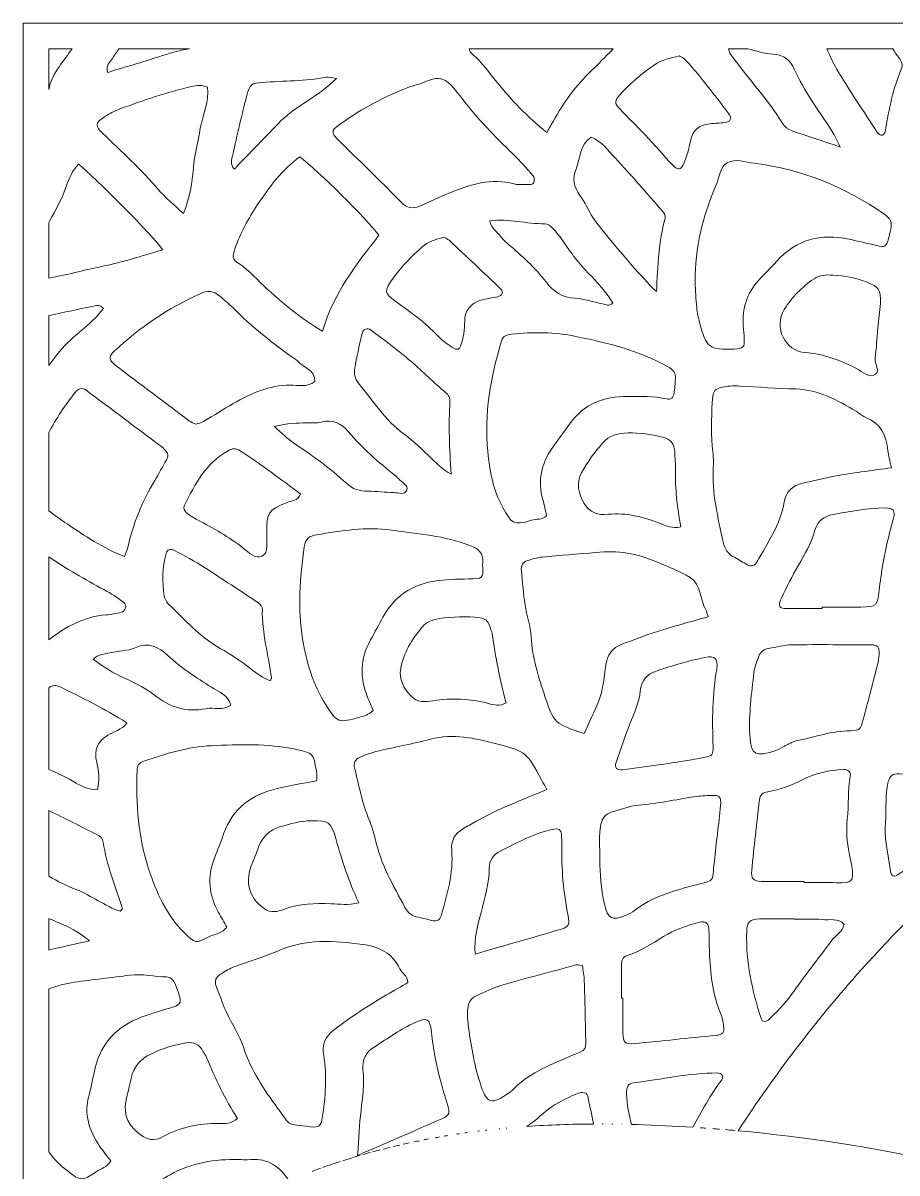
# Model space of a CAD drawing. Extents: x 140 to 2861, y -2860 to -140.
# Drawn here: x 140 to 769, y -967 to -140 of the extents above; entities that cross this region are included whole.
import ezdxf

# ---------------------------------------------------------------- set-up
doc = ezdxf.new("R2010")
doc.units = 0
doc.header["$MEASUREMENT"] = 0
doc.layers.add('Layer 1', color=7, linetype='Continuous')

# ---------------------------------------------------------------- blocks, each defined once
blk = doc.blocks.new('block 2')
at = {"layer": 'Layer 1', "lineweight": 0}
blk.add_lwpolyline([(819.08, -139.6), (753.79, -139.6), (711.33, -139.6), (556.52, -139.6), (470.03, -139.6), (409.16, -139.6), (317.55, -139.6), (287.34, -139.6), (221.95, -139.6), (188.88, -139.6), (140.32, -139.6), (140.32, -210.38), (140.32, -241.33), (140.32, -260.68), (140.32, -355.4), (140.32, -411.14), (140.32, -510.55), (140.32, -598.06), (140.32, -641.74), (140.32, -669.27), (140.32, -698.37), (140.32, -740.5), (140.32, -773.56), (140.32, -804.22), (140.32, -841.91), (140.32, -920.57), (140.32, -1001.24)], dxfattribs=at)
for points, knots in [([(158.82, -158.1), (158.82, -158.1), (175.63, -158.1), (175.63, -158.1), (172.58, -162.33), (169.53, -166.57), (166.48, -170.81), (162.78, -175.96), (159.87, -181.29), (158.82, -187.54), (158.82, -187.54), (158.82, -158.1), (158.82, -158.1)], [0, 0, 0, 0, 1, 1, 1, 2, 2, 2, 3, 3, 3, 4, 4, 4, 4]), ([(204.57, -165.15), (206.12, -162.79), (207.68, -160.44), (209.24, -158.1), (209.24, -158.1), (259.94, -158.1), (259.94, -158.1), (245, -160.73), (230.83, -166.72), (216.18, -170.61), (211.28, -171.92), (206.47, -173.58), (201.02, -175.26), (199.68, -170.35), (202.9, -167.7), (204.57, -165.15)], [0, 0, 0, 0, 1, 1, 1, 2, 2, 2, 3, 3, 3, 4, 4, 4, 5, 5, 5, 5]), ([(564.73, -158.1), (564.44, -158.49), (564.1, -158.88), (563.69, -159.28), (558.88, -163.96), (554.34, -168.92), (549.43, -173.49), (537.95, -184.17), (529.1, -196.79), (521.49, -210.37), (520.24, -212.61), (518.94, -214.83), (516.97, -218.27), (502.58, -207.14), (491.67, -194.8), (481.05, -182.18), (475.4, -175.48), (470.67, -167.99), (463.79, -162.36), (462.18, -161.04), (461.35, -159.63), (461.11, -158.1), (461.11, -158.1), (564.73, -158.1), (564.73, -158.1)], [0, 0, 0, 0, 1, 1, 1, 2, 2, 2, 3, 3, 3, 4, 4, 4, 5, 5, 5, 6, 6, 6, 7, 7, 7, 8, 8, 8, 8]), ([(569.77, -190.92), (577.09, -182.83), (585.37, -175.89), (594.34, -169.67), (599.63, -166.01), (605.66, -164.9), (612.05, -163.21), (613.08, -163.79), (614.61, -164.27), (615.59, -165.29), (618.82, -168.63), (622.03, -172.02), (624.93, -175.65), (632.67, -185.31), (640.33, -195.05), (647.86, -204.87), (650.31, -208.06), (648.98, -210.77), (644.9, -211.25), (641.31, -211.67), (637.67, -211.65), (634.08, -212.05), (626.55, -212.87), (621.64, -216.88), (620.24, -224.45), (619.2, -230.07), (617.77, -235.51), (615.35, -240.71), (613.16, -245.41), (611.35, -245.92), (607.49, -241.86), (600.76, -234.78), (594.46, -227.28), (587.77, -220.15), (581.77, -213.77), (575.38, -207.76), (569.36, -201.38), (565.41, -197.2), (565.61, -195.52), (569.77, -190.92)], [0, 0, 0, 0, 1, 1, 1, 2, 2, 2, 3, 3, 3, 4, 4, 4, 5, 5, 5, 6, 6, 6, 7, 7, 7, 8, 8, 8, 9, 9, 9, 10, 10, 10, 11, 11, 11, 12, 12, 12, 13, 13, 13, 13]), ([(661.39, -158.1), (667.4, -159.49), (673.33, -161.78), (679.37, -162), (687.42, -162.31), (692.06, -166.57), (694.9, -172.83), (702, -188.48), (712.06, -202.23), (721.48, -216.42), (723.46, -219.38), (724.83, -222.74), (727.97, -228.79), (713.9, -224.09), (703.18, -220.67), (692.6, -216.85), (690.34, -216.04), (687.98, -214.17), (686.71, -212.14), (675.42, -194.14), (660.93, -178.58), (648.63, -161.37), (648, -160.48), (647.82, -159.27), (647.57, -158.1), (647.57, -158.1), (661.39, -158.1), (661.39, -158.1)], [0, 0, 0, 0, 1, 1, 1, 2, 2, 2, 3, 3, 3, 4, 4, 4, 5, 5, 5, 6, 6, 6, 7, 7, 7, 8, 8, 8, 9, 9, 9, 9]), ([(765.69, -158.1), (767.05, -160.27), (768.43, -162.43), (769.99, -164.45), (772.05, -167.09), (773.22, -169.42), (771.77, -172.87), (765.88, -186.82), (762.96, -201.58), (760.39, -216.43), (760.14, -217.88), (760.09, -219.69), (758.2, -220.19), (756.48, -220.66), (755.4, -219.58), (754.56, -218.28), (744.73, -203.05), (734.39, -188.12), (725.27, -172.47), (722.6, -167.89), (720.39, -163.03), (718.32, -158.1), (718.32, -158.1), (765.69, -158.1), (765.69, -158.1)], [0, 0, 0, 0, 1, 1, 1, 2, 2, 2, 3, 3, 3, 4, 4, 4, 5, 5, 5, 6, 6, 6, 7, 7, 7, 8, 8, 8, 8]), ([(291.1, -234.62), (294.29, -219.98), (297.7, -205.38), (301.41, -190.86), (303.21, -183.83), (304.99, -182.89), (312.32, -182.33), (327.76, -181.15), (343.32, -181.48), (358.62, -178.56), (360.02, -178.29), (361.59, -178.93), (365.63, -179.51), (352.47, -192.76), (337.03, -198.75), (325.8, -210.06), (314.6, -221.35), (303.66, -232.9), (292.33, -244.61), (289.01, -241.5), (290.42, -237.73), (291.1, -234.62)], [0, 0, 0, 0, 1, 1, 1, 2, 2, 2, 3, 3, 3, 4, 4, 4, 5, 5, 5, 6, 6, 6, 7, 7, 7, 7]), ([(416.48, -186.26), (421.3, -184.43), (426.42, -183.31), (431.12, -181.22), (438.98, -177.73), (444.96, -179.83), (449.96, -186.32), (452.17, -189.18), (454.54, -191.92), (456.73, -194.79), (467.4, -208.81), (479.68, -221.33), (492.32, -233.55), (497.51, -238.56), (502.32, -243.98), (507.08, -249.41), (507.9, -250.34), (507.95, -252.26), (507.81, -253.67), (507.61, -255.64), (505.69, -255.61), (504.24, -255.78), (502.71, -255.95), (501.15, -255.82), (497.47, -255.82), (497.53, -255.82), (495.4, -255.91), (493.44, -255.37), (476.94, -250.86), (461.78, -255.85), (446.81, -261.88), (439.63, -264.77), (432.68, -268.21), (425.57, -271.27), (420.38, -273.5), (416.42, -272.99), (411.96, -268.26), (399.56, -255.12), (386.32, -242.77), (373.43, -230.09), (370.48, -227.2), (367.45, -224.36), (364.69, -221.3), (362.71, -219.1), (362.61, -216.53), (365.18, -214.64), (381.05, -202.96), (398.05, -193.29), (416.48, -186.26)], [0, 0, 0, 0, 1, 1, 1, 2, 2, 2, 3, 3, 3, 4, 4, 4, 5, 5, 5, 6, 6, 6, 7, 7, 7, 8, 8, 8, 9, 9, 9, 10, 10, 10, 11, 11, 11, 12, 12, 12, 13, 13, 13, 14, 14, 14, 15, 15, 15, 16, 16, 16, 16]), ([(198.93, -206.99), (202.36, -204.75), (206.13, -202.86), (209.97, -201.42), (226.89, -195.08), (244.04, -189.42), (261.65, -185.26), (265.2, -184.42), (268.7, -183.76), (272.98, -185.8), (274.5, -195.91), (269.64, -205.4), (267.81, -215.23), (266.03, -224.86), (263.67, -234.34), (262.81, -244.17), (261.92, -254.41), (260.48, -264.66), (255.61, -276.71), (248.78, -270.2), (242.76, -265.31), (237.77, -259.53), (225.27, -245.01), (211.23, -232.05), (197.48, -218.8), (192.59, -214.1), (191.44, -211.89), (198.93, -206.99)], [0, 0, 0, 0, 1, 1, 1, 2, 2, 2, 3, 3, 3, 4, 4, 4, 5, 5, 5, 6, 6, 6, 7, 7, 7, 8, 8, 8, 9, 9, 9, 9]), ([(599.93, -274.74), (601.46, -276.45), (602.53, -278.35), (602, -280.25), (597.35, -296.75), (596.98, -313.78), (595.7, -332.8), (587.42, -325.34), (554, -286.18), (550.05, -279.59), (546.87, -274.29), (544.39, -268.51), (540.72, -263.59), (536.21, -257.53), (535.27, -251.15), (537.95, -244.61), (541.14, -236.81), (540.43, -227.05), (548.85, -221.74), (556.33, -224.7), (560.97, -231.12), (566.13, -236.66), (577.69, -249.08), (588.61, -262.09), (599.93, -274.74)], [0, 0, 0, 0, 1, 1, 1, 2, 2, 2, 3, 3, 3, 4, 4, 4, 5, 5, 5, 6, 6, 6, 7, 7, 7, 8, 8, 8, 8]), ([(355.64, -361.25), (340.35, -352.2), (328.1, -341.94), (316.22, -331.21), (309.31, -324.97), (303.23, -317.88), (295.47, -312.53), (290.7, -309.25), (290.64, -307.89), (292.69, -301.93), (296.59, -290.6), (302.38, -280.14), (308.95, -270.26), (317.47, -257.43), (326.73, -245.06), (339.3, -235.88), (352.69, -245.99), (387.28, -280.26), (396.24, -292.32), (380.18, -312.92), (363.75, -333.63), (355.64, -361.25)], [0, 0, 0, 0, 1, 1, 1, 2, 2, 2, 3, 3, 3, 4, 4, 4, 5, 5, 5, 6, 6, 6, 7, 7, 7, 7]), ([(764.09, -288.51), (763.53, -290.5), (763.16, -292.55), (762.62, -294.55), (760.99, -300.65), (760.15, -301.07), (753.88, -299.58), (747.34, -298.03), (740.79, -296.53), (734.23, -295.11), (713.89, -290.69), (696.32, -295.29), (682.14, -311.08), (677.98, -315.7), (673.55, -320.07), (669.31, -324.62), (660.67, -333.88), (657.3, -344.97), (658.11, -357.45), (658.32, -360.56), (658.76, -363.64), (658.89, -366.75), (659.16, -372.91), (658.28, -373.79), (651.99, -374.08), (633.83, -374.92), (631.35, -373.09), (626.77, -355.09), (625.88, -351.59), (625.11, -348.01), (624.76, -344.42), (624.15, -338.23), (623.92, -332.01), (623.53, -325.81), (623.39, -301.54), (629, -278.53), (638.58, -256.43), (641.03, -250.78), (641.47, -243.06), (646.62, -240.08), (652.29, -236.79), (659.75, -239.76), (666.3, -240.53), (700.41, -244.55), (731.05, -257.63), (759.33, -276.83), (764.01, -280.01), (765.51, -283.37), (764.09, -288.51)], [0, 0, 0, 0, 1, 1, 1, 2, 2, 2, 3, 3, 3, 4, 4, 4, 5, 5, 5, 6, 6, 6, 7, 7, 7, 8, 8, 8, 9, 9, 9, 10, 10, 10, 11, 11, 11, 12, 12, 12, 13, 13, 13, 14, 14, 14, 15, 15, 15, 16, 16, 16, 16]), ([(158.82, -283.11), (159, -282.79), (159.18, -282.46), (159.36, -282.13), (163.88, -274.01), (168.39, -266.01), (171.37, -257.1), (173.28, -251.41), (175.92, -245.74), (180.17, -241.18), (191.16, -249.59), (234.68, -293.66), (240.83, -302.79), (225.69, -306.98), (211.08, -312.07), (196.04, -314.92), (183.7, -317.26), (171.56, -321.14), (158.82, -323.07), (158.82, -323.07), (158.82, -283.11), (158.82, -283.11)], [0, 0, 0, 0, 1, 1, 1, 2, 2, 2, 3, 3, 3, 4, 4, 4, 5, 5, 5, 6, 6, 6, 7, 7, 7, 7]), ([(556.96, -341.59), (550.37, -340.2), (543.83, -337.93), (537.19, -337.63), (527.93, -337.21), (521.71, -332.67), (516.4, -325.87), (508.4, -315.61), (498.87, -306.87), (489.03, -298.44), (487.07, -296.76), (484.99, -295.06), (483.57, -292.97), (481.32, -289.64), (477.13, -287.77), (475.96, -281.93), (489.88, -279.89), (502.53, -284.32), (515.46, -284), (517.22, -283.96), (519.41, -285.45), (520.72, -286.86), (523.88, -290.25), (527, -293.79), (529.5, -297.68), (535.14, -306.45), (541.71, -314.4), (549.01, -321.8), (554.82, -327.69), (559.99, -334.07), (564.44, -340.94), (561.64, -343.6), (559.28, -342.08), (556.96, -341.59)], [0, 0, 0, 0, 1, 1, 1, 2, 2, 2, 3, 3, 3, 4, 4, 4, 5, 5, 5, 6, 6, 6, 7, 7, 7, 8, 8, 8, 9, 9, 9, 10, 10, 10, 11, 11, 11, 11]), ([(483.97, -331), (486.09, -333.02), (484.81, -335.83), (481.61, -336.53), (477.58, -337.4), (473.41, -337.81), (469.48, -339.02), (462.33, -341.21), (457.88, -346.27), (457.88, -353.77), (457.89, -360.1), (456.94, -366.11), (454.98, -372), (454.19, -374.38), (451.93, -374.82), (449.98, -373.53), (446.54, -371.25), (442.92, -369.01), (440.12, -366.05), (431.17, -356.61), (420.94, -348.84), (410.34, -341.4), (399.18, -333.56), (399.39, -332.97), (407.18, -322.16), (412.98, -314.11), (420.02, -307.29), (427.33, -300.71), (431.66, -296.8), (437.16, -295.26), (442.77, -293.64), (444.14, -294.4), (445.68, -294.9), (446.75, -295.9), (459.21, -307.54), (471.64, -319.22), (483.97, -331)], [0, 0, 0, 0, 1, 1, 1, 2, 2, 2, 3, 3, 3, 4, 4, 4, 5, 5, 5, 6, 6, 6, 7, 7, 7, 8, 8, 8, 9, 9, 9, 10, 10, 10, 11, 11, 11, 12, 12, 12, 12]), ([(753.31, -392.29), (748.42, -395.63), (743.87, -390.32), (739.6, -388.11), (728.04, -382.14), (716.31, -377.74), (703.05, -376.67), (688.03, -375.46), (679.77, -358.65), (687.68, -345.58), (693, -336.79), (700.55, -329.47), (709.06, -323.51), (712.99, -320.76), (717.89, -320.69), (722.54, -320.92), (730.83, -321.33), (738.93, -322.92), (746.7, -325.88), (755.91, -329.38), (757.02, -331.1), (756.82, -341.37), (756.25, -346.82), (755.54, -352.96), (754.96, -359.12), (754.28, -366.31), (754.02, -373.55), (752.95, -380.68), (752.34, -384.81), (756.89, -389.85), (753.31, -392.29)], [0, 0, 0, 0, 1, 1, 1, 2, 2, 2, 3, 3, 3, 4, 4, 4, 5, 5, 5, 6, 6, 6, 7, 7, 7, 8, 8, 8, 9, 9, 9, 10, 10, 10, 10]), ([(281.85, -336.07), (284.92, -338.85), (288.19, -341.43), (291.14, -344.34), (304.82, -357.88), (319.63, -370.03), (335.47, -380.94), (336.33, -381.53), (337.31, -382.03), (337.97, -382.79), (342.1, -387.58), (350.41, -388.93), (350.06, -397.42), (344.72, -401.95), (338.29, -399.97), (332.36, -400.01), (317.24, -400.11), (304.17, -406.04), (291.5, -413.33), (284.31, -417.47), (277.33, -421.97), (270.16, -426.15), (268.44, -427.16), (266.36, -427.56), (264.58, -428.2), (262.85, -427.35), (261.32, -426.87), (260.12, -425.97), (242.28, -412.58), (224.45, -399.18), (206.69, -385.68), (201.85, -381.99), (201.72, -379.67), (205.9, -375.75), (224.22, -358.61), (244.68, -344.68), (267.58, -334.31), (272.86, -331.92), (277.48, -332.12), (281.85, -336.07)], [0, 0, 0, 0, 1, 1, 1, 2, 2, 2, 3, 3, 3, 4, 4, 4, 5, 5, 5, 6, 6, 6, 7, 7, 7, 8, 8, 8, 9, 9, 9, 10, 10, 10, 11, 11, 11, 12, 12, 12, 13, 13, 13, 13]), ([(158.82, -350.02), (169.84, -347.7), (180.87, -345.38), (191.9, -343.09), (193.87, -342.68), (195.95, -342.22), (198.17, -344.87), (188.79, -357.58), (174.19, -365.5), (164.58, -378.18), (162.65, -380.73), (160.73, -383.3), (158.82, -385.87), (158.82, -385.87), (158.82, -350.02), (158.82, -350.02)], [0, 0, 0, 0, 1, 1, 1, 2, 2, 2, 3, 3, 3, 4, 4, 4, 5, 5, 5, 5]), ([(417.59, -381.54), (426.27, -388.84), (434.31, -396.88), (442.9, -404.28), (445.4, -406.43), (447.52, -408.27), (447.3, -411.79), (446.28, -428.71), (446.89, -445.62), (448.23, -464.08), (441.79, -460.85), (438.02, -456.54), (434.05, -452.74), (427.68, -446.65), (421.36, -440.58), (414.27, -435.29), (400.8, -425.23), (391.69, -411.21), (381.38, -398.31), (379.09, -395.43), (378.16, -391.67), (378.83, -387.98), (380.32, -379.83), (381.94, -371.7), (383.87, -363.65), (384.86, -359.51), (387.69, -358.32), (390.68, -360.58), (399.75, -367.43), (408.9, -374.22), (417.59, -381.54)], [0, 0, 0, 0, 1, 1, 1, 2, 2, 2, 3, 3, 3, 4, 4, 4, 5, 5, 5, 6, 6, 6, 7, 7, 7, 8, 8, 8, 9, 9, 9, 10, 10, 10, 10]), ([(608.45, -406.09), (608.04, -409.11), (606.04, -410.75), (603.04, -410.04), (593.84, -407.84), (584.44, -408.33), (575.17, -408.22), (558.3, -408.02), (543.65, -413.4), (533.46, -427.87), (529.28, -433.8), (524.83, -439.54), (520.7, -445.5), (512.91, -456.77), (510.21, -468.97), (514.14, -482.4), (515.28, -486.3), (515.93, -490.34), (516.76, -494.09), (513.38, -497.12), (509.43, -496.14), (506.05, -497.23), (492.83, -501.46), (491.62, -499.43), (485.29, -488.11), (478.32, -475.65), (475.95, -461.79), (474.52, -447.87), (471.72, -420.59), (476.69, -394.19), (484.35, -368.16), (485.43, -364.49), (488.29, -363.8), (491.5, -363.45), (507.04, -361.76), (522.65, -361.81), (537.9, -365.02), (560.69, -369.84), (583.41, -375.15), (604.04, -386.82), (607.67, -388.87), (609.65, -391.2), (609.4, -395.26), (609.18, -398.88), (608.93, -402.5), (608.45, -406.09)], [0, 0, 0, 0, 1, 1, 1, 2, 2, 2, 3, 3, 3, 4, 4, 4, 5, 5, 5, 6, 6, 6, 7, 7, 7, 8, 8, 8, 9, 9, 9, 10, 10, 10, 11, 11, 11, 12, 12, 12, 13, 13, 13, 14, 14, 14, 15, 15, 15, 15]), ([(158.82, -434.23), (164.13, -424.06), (170.54, -414.51), (177.77, -405.46), (180.01, -402.65), (182.61, -401.45), (185.71, -403.76), (203.58, -417.05), (221.39, -430.41), (239.19, -443.77), (240.43, -444.7), (241.6, -445.76), (242.64, -446.91), (244.54, -449), (245.08, -451.24), (243.49, -453.91), (240.57, -458.8), (237.94, -463.86), (234.99, -468.73), (226.05, -483.46), (219.62, -499.18), (215.88, -516.01), (215.44, -518), (214.53, -519.87), (213.25, -523.43), (197.65, -517.16), (184.84, -508.47), (171.97, -499.94), (167.45, -496.95), (163.22, -493.53), (158.82, -490.37), (158.82, -490.37), (158.82, -434.23), (158.82, -434.23)], [0, 0, 0, 0, 1, 1, 1, 2, 2, 2, 3, 3, 3, 4, 4, 4, 5, 5, 5, 6, 6, 6, 7, 7, 7, 8, 8, 8, 9, 9, 9, 10, 10, 10, 11, 11, 11, 11]), ([(726.72, -465.05), (718.09, -466.53), (709.59, -468.81), (701.02, -470.68), (693.73, -472.27), (689.07, -476.31), (687.7, -483.95), (684.79, -500.12), (675.89, -513.61), (667.86, -527.48), (666.26, -530.24), (663.83, -530.61), (661.25, -529.3), (658.02, -527.66), (655.05, -525.51), (651.8, -523.92), (647.18, -521.66), (644.9, -517.93), (643.85, -513.1), (640.01, -495.37), (635.43, -477.78), (636.63, -459.35), (636.96, -454.21), (636.45, -448.99), (635.95, -443.84), (634.79, -431.91), (635.4, -420.02), (636.26, -408.12), (636.52, -404.52), (638.39, -402.69), (641.89, -401.83), (646.5, -400.7), (651.07, -400.47), (655.77, -400.74), (669.22, -401.54), (682.68, -402.32), (696.15, -402.82), (712.35, -403.43), (725.88, -411.02), (739.37, -418.79), (741.61, -420.08), (743.48, -422.17), (745.83, -423.09), (756.9, -427.41), (761.18, -436.11), (762.25, -447.22), (762.58, -450.75), (763.63, -454.22), (764.71, -459.45), (751.17, -461.42), (738.9, -462.95), (726.72, -465.05)], [0, 0, 0, 0, 1, 1, 1, 2, 2, 2, 3, 3, 3, 4, 4, 4, 5, 5, 5, 6, 6, 6, 7, 7, 7, 8, 8, 8, 9, 9, 9, 10, 10, 10, 11, 11, 11, 12, 12, 12, 13, 13, 13, 14, 14, 14, 15, 15, 15, 16, 16, 16, 17, 17, 17, 17]), ([(374.12, -433.31), (384.15, -445.27), (395.83, -455.4), (407.91, -465.14), (409.12, -466.12), (410.3, -467.15), (411.32, -468.31), (413.28, -470.54), (417.4, -472.44), (416.37, -475.34), (414.83, -479.69), (410.2, -477.36), (406.9, -477.31), (400.7, -477.2), (394.5, -476.26), (388.32, -476.39), (382.23, -476.53), (377.23, -474.73), (372.83, -470.66), (361.02, -459.78), (348.1, -450.37), (334.69, -441.57), (330.47, -438.8), (326.96, -434.96), (321.05, -429.79), (330.75, -427.35), (337.4, -427.43), (344, -427.17), (347.61, -427.02), (351.41, -427.58), (354.81, -426.67), (362.96, -424.48), (369.19, -427.43), (374.12, -433.31)], [0, 0, 0, 0, 1, 1, 1, 2, 2, 2, 3, 3, 3, 4, 4, 4, 5, 5, 5, 6, 6, 6, 7, 7, 7, 8, 8, 8, 9, 9, 9, 10, 10, 10, 11, 11, 11, 11]), ([(613.24, -502.07), (607.17, -503.23), (603, -501.39), (598.74, -499.67), (586.63, -494.75), (574.17, -491.63), (560.95, -492.97), (553.69, -493.71), (547.72, -491.98), (543.83, -485.21), (539.72, -478.06), (537.83, -470.34), (541.87, -463.04), (546.1, -455.4), (551.4, -448.22), (557.12, -441.6), (561.66, -436.35), (568.51, -434.62), (575.43, -434.46), (583.74, -434.28), (591.92, -435.57), (600.02, -437.43), (605.9, -438.78), (608.76, -442.4), (608.92, -448.38), (609.03, -452.51), (609.55, -456.64), (609.47, -460.76), (609.23, -474.26), (610.61, -487.59), (613.24, -502.07)], [0, 0, 0, 0, 1, 1, 1, 2, 2, 2, 3, 3, 3, 4, 4, 4, 5, 5, 5, 6, 6, 6, 7, 7, 7, 8, 8, 8, 9, 9, 9, 10, 10, 10, 10]), ([(339.82, -478.38), (337.62, -483.48), (333.52, -483.19), (330.27, -484.46), (317.1, -489.56), (315.34, -492.16), (315.56, -506.1), (315.57, -506.61), (315.73, -507.13), (315.67, -507.64), (315, -513.08), (317.55, -520.5), (311.98, -523.2), (307.59, -525.32), (302.4, -520.34), (298.52, -517.25), (288.37, -509.16), (277.13, -502.97), (265.75, -496.94), (263.03, -495.5), (260.35, -493.86), (257.96, -491.93), (256.36, -490.65), (255.37, -488.53), (256.43, -486.4), (264.07, -471.12), (271.91, -455.99), (287.72, -447.23), (290.63, -445.62), (293.37, -445.25), (296.38, -447.22), (311.41, -457.03), (325.68, -467.84), (339.82, -478.38)], [0, 0, 0, 0, 1, 1, 1, 2, 2, 2, 3, 3, 3, 4, 4, 4, 5, 5, 5, 6, 6, 6, 7, 7, 7, 8, 8, 8, 9, 9, 9, 10, 10, 10, 11, 11, 11, 11]), ([(766.17, -495.8), (762.37, -509.83), (759.03, -523.94), (757.13, -538.37), (756.73, -541.44), (756.23, -544.51), (755.92, -547.59), (754.8, -558.8), (754.26, -559.46), (742.84, -559.7), (733.53, -559.9), (724.2, -559.74), (714.88, -559.74), (714.88, -560.05), (714.88, -560.36), (714.88, -560.67), (706.59, -560.67), (698.3, -560.64), (690.01, -560.68), (683.66, -560.71), (682.79, -559.43), (685.78, -553.19), (689.6, -545.25), (693.35, -537.23), (697.8, -529.65), (702.53, -521.57), (707.37, -513.65), (709.72, -504.47), (711.46, -497.63), (716.18, -494.37), (722.97, -493.1), (735.22, -490.8), (747.44, -488.46), (759.96, -488.42), (765.97, -488.4), (767.65, -490.3), (766.17, -495.8)], [0, 0, 0, 0, 1, 1, 1, 2, 2, 2, 3, 3, 3, 4, 4, 4, 5, 5, 5, 6, 6, 6, 7, 7, 7, 8, 8, 8, 9, 9, 9, 10, 10, 10, 11, 11, 11, 12, 12, 12, 12]), ([(470.89, -527.68), (470.67, -530.25), (470.99, -532.86), (470.87, -535.44), (470.75, -537.84), (469.23, -539.16), (466.9, -539.26), (458.61, -539.61), (450.28, -539.47), (442.03, -540.25), (423.44, -542.02), (408.37, -549.81), (399.15, -566.86), (396.2, -572.33), (393.33, -577.86), (390.26, -583.27), (382.52, -596.91), (382.34, -610.86), (388.32, -625.12), (389.52, -627.98), (390.65, -630.87), (391.99, -634.21), (388.68, -637.42), (385.59, -637.94), (382.61, -638.8), (367.28, -643.24), (366.14, -643.2), (357.78, -629.58), (349.02, -615.29), (344.09, -599.44), (341.36, -582.95), (337.68, -560.68), (339.32, -538.51), (342.54, -516.32), (343.37, -510.6), (346.09, -508.53), (351.44, -507.68), (369.35, -504.83), (387.08, -501.69), (405.45, -504.32), (424.43, -507.03), (443.55, -508.39), (461.71, -515.45), (467.84, -517.84), (471.5, -520.75), (470.89, -527.68)], [0, 0, 0, 0, 1, 1, 1, 2, 2, 2, 3, 3, 3, 4, 4, 4, 5, 5, 5, 6, 6, 6, 7, 7, 7, 8, 8, 8, 9, 9, 9, 10, 10, 10, 11, 11, 11, 12, 12, 12, 13, 13, 13, 14, 14, 14, 15, 15, 15, 15]), ([(270.74, -531.2), (283.74, -539.47), (296.51, -548.09), (309.38, -556.56), (311.22, -557.78), (312.45, -559.56), (312.4, -561.67), (312.06, -578.35), (316.91, -594.31), (318.98, -610.65), (319.03, -611.1), (318.64, -611.61), (318.24, -612.65), (312.8, -610.94), (308.4, -607.44), (304.01, -604.09), (297.02, -598.75), (289.9, -593.7), (282.19, -589.41), (267.56, -581.26), (256.54, -568.79), (244.78, -557.26), (243.38, -555.88), (242.16, -553.8), (241.86, -551.89), (240.29, -541.61), (240.6, -531.34), (243.15, -521.22), (243.85, -518.43), (246.5, -517.39), (249.26, -518.9), (256.49, -522.87), (263.79, -526.77), (270.74, -531.2)], [0, 0, 0, 0, 1, 1, 1, 2, 2, 2, 3, 3, 3, 4, 4, 4, 5, 5, 5, 6, 6, 6, 7, 7, 7, 8, 8, 8, 9, 9, 9, 10, 10, 10, 11, 11, 11, 11]), ([(631.24, -561.71), (631.95, -563.04), (632.21, -564.61), (632.87, -566.68), (620.38, -570.28), (607.98, -573.62), (595.74, -577.46), (587.36, -580.09), (579.19, -583.42), (570.93, -586.44), (563.87, -589.03), (560.37, -594.2), (559.4, -601.56), (555.73, -629.4), (555.57, -623.6), (543.84, -650.73), (522.22, -643.39), (522.21, -643.39), (515.85, -624.66), (511.02, -610.44), (506.56, -596.2), (505.66, -580.97), (505.21, -573.3), (502.49, -565.79), (501.34, -558.13), (500.11, -549.96), (499.55, -541.68), (498.65, -533.46), (498.25, -529.89), (499.54, -527.35), (503.03, -526.31), (506.47, -525.28), (509.95, -524.05), (513.49, -523.7), (526.37, -522.43), (539.3, -521.64), (552.18, -520.39), (567.46, -518.9), (582.12, -521.06), (596.14, -527.28), (604.17, -530.84), (612.64, -533.79), (619.96, -538.49), (627.93, -543.61), (627.16, -554.07), (631.24, -561.71)], [0, 0, 0, 0, 1, 1, 1, 2, 2, 2, 3, 3, 3, 4, 4, 4, 5, 5, 5, 6, 6, 6, 7, 7, 7, 8, 8, 8, 9, 9, 9, 10, 10, 10, 11, 11, 11, 12, 12, 12, 13, 13, 13, 14, 14, 14, 15, 15, 15, 15]), ([(158.82, -523.52), (171.52, -532.2), (184.85, -539.87), (198.45, -547.12), (203.46, -549.78), (208.17, -553.04), (212.79, -556.34), (213.77, -557.04), (214.38, -559.24), (214.07, -560.49), (213.78, -561.7), (212.24, -563.16), (210.99, -563.48), (207.5, -564.38), (203.89, -565.01), (200.29, -565.29), (184.29, -566.51), (171.07, -573.82), (158.82, -583.32), (158.82, -583.32), (158.82, -523.52), (158.82, -523.52)], [0, 0, 0, 0, 1, 1, 1, 2, 2, 2, 3, 3, 3, 4, 4, 4, 5, 5, 5, 6, 6, 6, 7, 7, 7, 7]), ([(475.09, -629.09), (461.85, -625.55), (448.54, -624.9), (435.07, -627.12), (429.29, -628.07), (423.89, -628.5), (419.27, -623.65), (413.97, -618.08), (410.56, -611.69), (411.87, -604.06), (413.83, -592.6), (420.06, -582.93), (427.24, -574.08), (430.13, -570.51), (434.93, -568.68), (439.59, -568.02), (449.34, -566.64), (459.15, -565.98), (468.98, -567.53), (472.35, -568.06), (474.67, -569.7), (475.7, -573.04), (476.31, -575.02), (477.35, -576.91), (477.64, -578.93), (480.1, -595.7), (483.08, -612.36), (487.68, -628.52), (483.11, -631.39), (478.93, -630.12), (475.09, -629.09)], [0, 0, 0, 0, 1, 1, 1, 2, 2, 2, 3, 3, 3, 4, 4, 4, 5, 5, 5, 6, 6, 6, 7, 7, 7, 8, 8, 8, 9, 9, 9, 10, 10, 10, 10]), ([(244.61, -594.68), (254.12, -603.54), (264.87, -610.45), (275.78, -617.34), (281.04, -620.66), (287.88, -622.87), (289.63, -630.2), (284.21, -634.56), (277.72, -631.55), (271.86, -632.78), (257.74, -635.75), (245.94, -631.67), (234.6, -622.87), (226.97, -616.95), (217.74, -613), (208.97, -608.7), (202.52, -605.53), (196.82, -601.51), (190.8, -597.33), (194.64, -593.55), (198.9, -593.43), (202.78, -592.57), (208.81, -591.23), (215.41, -591.38), (220.88, -588.93), (230.78, -584.5), (238.04, -588.56), (244.61, -594.68)], [0, 0, 0, 0, 1, 1, 1, 2, 2, 2, 3, 3, 3, 4, 4, 4, 5, 5, 5, 6, 6, 6, 7, 7, 7, 8, 8, 8, 9, 9, 9, 9]), ([(735.2, -648.61), (722.08, -648.71), (709.87, -653.29), (697.22, -655.66), (693.78, -656.3), (690.61, -658.44), (687.35, -659.97), (685.01, -661.06), (682.85, -662.7), (680.41, -663.36), (668.08, -666.68), (663.64, -667.78), (662.87, -651.59), (662.16, -636.58), (664.13, -621.68), (665.89, -606.81), (666.31, -603.27), (667.63, -599.8), (668.81, -596.39), (670.05, -592.8), (672.3, -590.1), (676.37, -589.45), (681.97, -588.57), (687.56, -586.94), (693.17, -586.86), (712.79, -586.58), (732.42, -586.81), (752.04, -586.92), (752.99, -586.92), (753.94, -587.65), (755.04, -588.1), (756.98, -593.19), (755.36, -598.24), (754.16, -603.16), (751.09, -615.68), (747.73, -628.14), (744.42, -640.6), (742.52, -647.72), (742.1, -648.56), (735.2, -648.61)], [0, 0, 0, 0, 1, 1, 1, 2, 2, 2, 3, 3, 3, 4, 4, 4, 5, 5, 5, 6, 6, 6, 7, 7, 7, 8, 8, 8, 9, 9, 9, 10, 10, 10, 11, 11, 11, 12, 12, 12, 13, 13, 13, 13]), ([(636.46, -659.73), (636.67, -665.86), (636.2, -666.68), (629.74, -667.95), (619.59, -669.95), (609.33, -671.42), (599.1, -672.95), (589.88, -674.32), (580.63, -675.55), (571.38, -676.7), (567.09, -677.23), (565.38, -675.34), (566.72, -671.44), (569.91, -662.14), (573.16, -652.85), (576.71, -643.68), (579.7, -635.95), (583.32, -628.47), (584.15, -620.06), (584.89, -612.55), (588.97, -608), (596.18, -605.57), (607.48, -601.76), (618.84, -598.21), (630.57, -595.99), (638.16, -594.56), (639.95, -596.29), (639.13, -604.3), (635.98, -622.4), (635.81, -641.04), (636.46, -659.73)], [0, 0, 0, 0, 1, 1, 1, 2, 2, 2, 3, 3, 3, 4, 4, 4, 5, 5, 5, 6, 6, 6, 7, 7, 7, 8, 8, 8, 9, 9, 9, 10, 10, 10, 10]), ([(158.82, -617.96), (160.89, -616.46), (163.16, -615.38), (165.86, -616.65), (182.67, -624.54), (199.11, -633.11), (215, -643), (211.08, -648.24), (205.6, -649.1), (201.3, -651.87), (193.42, -656.97), (191.24, -661.79), (193.36, -671.49), (194.79, -678.06), (195.57, -684.5), (193.66, -691.18), (187.77, -690.97), (182.95, -688.86), (178.58, -686.28), (172.2, -682.51), (165.58, -679.33), (158.82, -676.47), (158.82, -676.47), (158.82, -617.96), (158.82, -617.96)], [0, 0, 0, 0, 1, 1, 1, 2, 2, 2, 3, 3, 3, 4, 4, 4, 5, 5, 5, 6, 6, 6, 7, 7, 7, 8, 8, 8, 8]), ([(466.06, -713.8), (462.9, -715.58), (459.73, -717.34), (456.63, -719.21), (450.78, -722.74), (447.91, -727.88), (448.53, -734.76), (450, -751.11), (445.16, -766.44), (440.98, -781.87), (440.14, -784.97), (437.9, -785.92), (435.11, -785.38), (431.56, -784.7), (428.13, -783.4), (424.58, -782.79), (420.11, -782.02), (417.09, -779.69), (414.96, -775.77), (406.33, -759.84), (397.36, -744.09), (393.44, -726.09), (392.45, -721.57), (391.01, -717.09), (389.22, -712.83), (384.15, -700.8), (381.93, -688), (378.71, -675.47), (377.82, -671.99), (379.16, -669.26), (382.38, -667.86), (386.15, -666.22), (390, -664.58), (393.97, -663.63), (407.07, -660.52), (420.36, -658.14), (433.36, -654.7), (449.66, -650.39), (465.25, -654.05), (480.76, -658.07), (502.56, -663.72), (502.49, -664), (513.39, -684.55), (514.34, -686.34), (515.4, -688.08), (517, -690.86), (498.8, -698.52), (481.87, -704.93), (466.06, -713.8)], [0, 0, 0, 0, 1, 1, 1, 2, 2, 2, 3, 3, 3, 4, 4, 4, 5, 5, 5, 6, 6, 6, 7, 7, 7, 8, 8, 8, 9, 9, 9, 10, 10, 10, 11, 11, 11, 12, 12, 12, 13, 13, 13, 14, 14, 14, 15, 15, 15, 16, 16, 16, 16]), ([(222.3, -677.37), (222.39, -673.93), (223.67, -671.57), (227.21, -670.43), (243.01, -665.33), (258.79, -660.13), (275.55, -659.42), (295.77, -658.57), (316.01, -657.73), (336.01, -661.96), (349.08, -664.72), (349.08, -664.75), (351.24, -677.52), (351.41, -678.54), (351.62, -679.57), (351.66, -680.6), (351.7, -681.62), (351.53, -682.65), (351.39, -684.65), (341.23, -686.63), (332.03, -688.08), (323.02, -690.25), (304.8, -694.64), (290.99, -704.45), (284.56, -722.9), (282.51, -728.77), (280.16, -734.54), (277.93, -740.34), (272.77, -753.79), (273.79, -766.76), (280.9, -779.27), (282.94, -782.85), (284.87, -786.48), (286.79, -789.97), (283.68, -794.48), (278.56, -794.69), (274.47, -796.74), (264.36, -801.81), (264.22, -801.8), (256.21, -793.81), (243.37, -781.01), (236.28, -764.9), (230.66, -748.08), (222.99, -725.12), (221.68, -701.35), (222.3, -677.37)], [0, 0, 0, 0, 1, 1, 1, 2, 2, 2, 3, 3, 3, 4, 4, 4, 5, 5, 5, 6, 6, 6, 7, 7, 7, 8, 8, 8, 9, 9, 9, 10, 10, 10, 11, 11, 11, 12, 12, 12, 13, 13, 13, 14, 14, 14, 15, 15, 15, 15]), ([(904.47, -676.7), (904.47, -676.69), (904.47, -676.68), (904.48, -676.67), (894.8, -710.26), (885.42, -743.93), (880.05, -778.61), (878.02, -791.59), (878.13, -803.97), (886.47, -815.15), (893.23, -824.2), (899.97, -833.27), (906.72, -842.34), (883.46, -863.13), (861.4, -885.15), (840.72, -908.31), (826.15, -924.62), (812.29, -941.43), (799.1, -958.72), (751.41, -948.28), (703.2, -940.85), (654.48, -936.39), (680.76, -896.04), (710.26, -857.33), (743.02, -820.63), (791.88, -765.93), (846.15, -717.94), (904.47, -676.7)], [0, 0, 0, 0, 1, 1, 1, 2, 2, 2, 3, 3, 3, 4, 4, 4, 5, 5, 5, 6, 6, 6, 7, 7, 7, 8, 8, 8, 9, 9, 9, 9]), ([(671.11, -757.01), (665.54, -756.88), (663.69, -754.87), (664.25, -749.15), (665.92, -732.19), (667.91, -715.25), (669.84, -698.31), (670.23, -694.81), (672.18, -693.07), (675.86, -692.52), (684.61, -691.23), (692.66, -687.92), (700.58, -683.92), (709.86, -679.24), (719.98, -676.92), (730.41, -676.54), (733.23, -676.43), (735.74, -678.23), (735.15, -681.28), (733.16, -691.52), (734.14, -701.93), (732.97, -712.17), (732.02, -720.56), (732.86, -728.65), (734.3, -736.8), (734.84, -739.85), (735.76, -742.84), (736.17, -745.91), (737.73, -757.38), (736.81, -758.24), (725.32, -757.93), (717.58, -757.73), (709.82, -757.9), (702.07, -757.9), (702.07, -757.62), (702.07, -757.35), (702.07, -757.07), (691.75, -757.07), (681.42, -757.23), (671.11, -757.01)], [0, 0, 0, 0, 1, 1, 1, 2, 2, 2, 3, 3, 3, 4, 4, 4, 5, 5, 5, 6, 6, 6, 7, 7, 7, 8, 8, 8, 9, 9, 9, 10, 10, 10, 11, 11, 11, 12, 12, 12, 13, 13, 13, 13]), ([(831.17, -694.25), (813.26, -708.4), (798.72, -725.98), (782.57, -741.92), (779.28, -745.17), (775.44, -747.89), (771.72, -750.66), (766.39, -754.63), (764.5, -753.98), (763.72, -747.94), (762.13, -735.67), (759.25, -723.5), (760.48, -714.85), (761.2, -702.75), (760.22, -694.42), (762.16, -686.28), (763.4, -681.07), (765.39, -679.18), (770.85, -679.76), (782.62, -681), (794.36, -682.55), (806.05, -684.38), (814.17, -685.66), (822.2, -687.56), (830.24, -689.32), (832.18, -689.74), (832.82, -692.95), (831.17, -694.25)], [0, 0, 0, 0, 1, 1, 1, 2, 2, 2, 3, 3, 3, 4, 4, 4, 5, 5, 5, 6, 6, 6, 7, 7, 7, 8, 8, 8, 9, 9, 9, 9]), ([(582.85, -702.16), (596.32, -701.02), (609.48, -698.23), (622.77, -696.15), (626.86, -695.5), (631.04, -695.36), (635.18, -695.17), (641.23, -694.89), (642.33, -695.89), (641.87, -702.48), (641.41, -709.19), (640.34, -715.86), (639.6, -722.56), (638.85, -729.26), (638.28, -735.98), (637.44, -742.67), (635.4, -758.95), (638.86, -755.4), (621.46, -760.25), (607, -764.28), (592.46, -768.11), (580.32, -777.68), (578.31, -779.27), (575.92, -780.45), (573.56, -781.48), (564.07, -785.65), (560.76, -783.87), (558.38, -773.46), (555.82, -762.27), (555.33, -750.86), (554.99, -741.51), (555.12, -731.69), (554.19, -723.93), (555.8, -716.18), (556.75, -711.62), (558.91, -708.56), (563.34, -707.29), (569.81, -705.44), (576.24, -702.72), (582.85, -702.16)], [0, 0, 0, 0, 1, 1, 1, 2, 2, 2, 3, 3, 3, 4, 4, 4, 5, 5, 5, 6, 6, 6, 7, 7, 7, 8, 8, 8, 9, 9, 9, 10, 10, 10, 11, 11, 11, 12, 12, 12, 13, 13, 13, 13]), ([(158.82, -706.1), (170.48, -711.51), (181.8, -717.66), (193.35, -723.31), (195.9, -724.56), (197.65, -726.17), (198.06, -728.93), (200.45, -744.92), (206.2, -759.93), (211.49, -775.08), (211.91, -776.27), (211.94, -777.11), (210.09, -778.38), (204.68, -777.17), (199.67, -773.55), (194.28, -770.88), (189.18, -768.35), (184.42, -764.98), (179.12, -763.04), (171.93, -760.41), (165.23, -757.01), (158.82, -753.15), (158.82, -753.15), (158.82, -706.1), (158.82, -706.1)], [0, 0, 0, 0, 1, 1, 1, 2, 2, 2, 3, 3, 3, 4, 4, 4, 5, 5, 5, 6, 6, 6, 7, 7, 7, 8, 8, 8, 8]), ([(365.19, -726.1), (369.55, -741.41), (374.26, -756.55), (381.72, -772.45), (374.06, -774.3), (367.87, -773.3), (361.74, -773.08), (350.35, -772.67), (339.06, -772.86), (328.23, -776.97), (323.26, -778.86), (318.6, -780.06), (313.65, -776.47), (307.95, -772.34), (303.97, -767.31), (302.74, -760.3), (301.91, -755.59), (302.66, -751.03), (304.23, -746.61), (305.95, -741.75), (307.99, -737.01), (309.71, -732.15), (312.35, -724.71), (317.96, -720.07), (324.99, -717.88), (332.3, -715.61), (339.75, -713.47), (347.64, -713.46), (359.92, -713.44), (361.72, -713.93), (365.19, -726.1)], [0, 0, 0, 0, 1, 1, 1, 2, 2, 2, 3, 3, 3, 4, 4, 4, 5, 5, 5, 6, 6, 6, 7, 7, 7, 8, 8, 8, 9, 9, 9, 10, 10, 10, 10]), ([(532.26, -781.78), (533.56, -787.9), (532.79, -789.78), (527.57, -791.33), (507.34, -797.34), (487.03, -803.03), (465.33, -809.24), (464.56, -797.29), (467.47, -788.29), (469.63, -779.42), (472.21, -768.86), (475.52, -758.57), (475.57, -747.54), (475.59, -741.91), (478.32, -737.93), (483.52, -735.29), (495.96, -728.96), (508.18, -722.15), (522.08, -719.39), (524.94, -718.83), (527.21, -719.81), (527.47, -723.13), (527.68, -725.7), (527.7, -728.3), (527.67, -730.88), (527.51, -748), (528.7, -764.99), (532.26, -781.78)], [0, 0, 0, 0, 1, 1, 1, 2, 2, 2, 3, 3, 3, 4, 4, 4, 5, 5, 5, 6, 6, 6, 7, 7, 7, 8, 8, 8, 9, 9, 9, 9]), ([(158.82, -783.64), (161.18, -784.72), (163.56, -785.76), (165.96, -786.77), (173.04, -789.74), (180.04, -792.97), (188.08, -799.76), (177.08, -802.25), (167.86, -804.34), (158.82, -806.39), (158.82, -806.39), (158.82, -783.64), (158.82, -783.64)], [0, 0, 0, 0, 1, 1, 1, 2, 2, 2, 3, 3, 3, 4, 4, 4, 4]), ([(640.12, -867.54), (639.61, -867.63), (639.1, -867.7), (638.58, -867.75), (619.01, -869.73), (599.44, -871.79), (579.85, -873.62), (573.04, -874.26), (571.78, -873), (571.62, -865.89), (571.43, -857.59), (571.57, -849.29), (571.57, -840.99), (571.27, -840.99), (570.96, -840.99), (570.65, -840.99), (570.65, -833.21), (570.67, -825.44), (570.65, -817.66), (570.64, -814.39), (571.09, -811.54), (574.81, -810.29), (584.21, -807.13), (592.54, -802.05), (600.87, -796.69), (608.69, -791.65), (617.73, -788.78), (626.75, -786.32), (631.02, -785.16), (633.3, -787.22), (633.5, -792.12), (633.75, -798.34), (633.71, -804.57), (634.02, -810.78), (634.77, -825.32), (636.43, -839.66), (642.33, -853.23), (643.54, -856.02), (643.7, -859.28), (644.27, -862.34), (644.86, -865.61), (643.03, -867.03), (640.12, -867.54)], [0, 0, 0, 0, 1, 1, 1, 2, 2, 2, 3, 3, 3, 4, 4, 4, 5, 5, 5, 6, 6, 6, 7, 7, 7, 8, 8, 8, 9, 9, 9, 10, 10, 10, 11, 11, 11, 12, 12, 12, 13, 13, 13, 14, 14, 14, 14]), ([(669.94, -784.05), (678.2, -783.77), (686.48, -783.99), (694.76, -783.99), (694.76, -784.09), (694.76, -784.2), (694.76, -784.3), (701.48, -784.3), (708.26, -783.78), (714.91, -784.47), (720.23, -785.02), (726.32, -783.03), (730.72, -787.99), (729.58, -793.49), (724.44, -795.86), (721.43, -799.89), (711.83, -812.75), (702.08, -825.5), (692.74, -838.54), (687.87, -845.34), (682.11, -851.21), (676.01, -856.8), (674.35, -858.33), (671.92, -858.29), (671.1, -855.75), (664.49, -835.48), (660.09, -814.79), (660.65, -793.33), (660.84, -785.9), (662.45, -784.3), (669.94, -784.05)], [0, 0, 0, 0, 1, 1, 1, 2, 2, 2, 3, 3, 3, 4, 4, 4, 5, 5, 5, 6, 6, 6, 7, 7, 7, 8, 8, 8, 9, 9, 9, 10, 10, 10, 10]), ([(323.76, -806.95), (343.61, -798.2), (363.75, -799.58), (384.58, -802.37), (397.13, -804.05), (405.8, -808.84), (411.28, -819.87), (412.85, -823.04), (416.77, -824.68), (417.01, -829.84), (412.19, -832.61), (406.89, -835.6), (401.65, -838.69), (388.74, -846.31), (376.17, -854.4), (364.22, -863.5), (357.77, -868.41), (355.16, -874.23), (356.52, -882.3), (359.05, -897.24), (357.78, -912.18), (355.51, -927.05), (354.61, -932.92), (353.06, -934.3), (347.33, -933.48), (328.9, -930.87), (333.94, -934.46), (323.34, -920.04), (313.56, -906.76), (304.44, -893.03), (299.06, -877.02), (295.96, -867.8), (290.47, -859.4), (286.31, -850.52), (284.12, -845.85), (282.64, -840.85), (280.56, -836.12), (276.75, -827.46), (278.37, -826.25), (286.17, -821.39), (289.21, -819.5), (292.7, -818.29), (296.09, -817.04), (305.3, -813.63), (314.79, -810.9), (323.76, -806.95)], [0, 0, 0, 0, 1, 1, 1, 2, 2, 2, 3, 3, 3, 4, 4, 4, 5, 5, 5, 6, 6, 6, 7, 7, 7, 8, 8, 8, 9, 9, 9, 10, 10, 10, 11, 11, 11, 12, 12, 12, 13, 13, 13, 14, 14, 14, 15, 15, 15, 15]), ([(541.3, -879.68), (538.45, -880.89), (535.52, -881.92), (532.68, -883.15), (517.96, -889.51), (503.1, -895.64), (491.69, -907.57), (491.33, -907.94), (490.94, -908.3), (490.52, -908.59), (476.67, -918.3), (473.83, -917.42), (468.92, -901.95), (464.53, -888.11), (462.19, -873.8), (460.29, -859.43), (459.88, -856.37), (460.09, -853.24), (460, -850.14), (459.85, -844.95), (461.95, -841.07), (466.77, -838.97), (472.45, -836.5), (478.06, -833.69), (483.98, -831.96), (501.84, -826.75), (519.82, -821.98), (537.77, -817.1), (538.7, -816.85), (539.79, -817.2), (542.52, -817.4), (543.03, -821.38), (543.78, -824.94), (543.9, -828.52), (544.37, -843.51), (544.63, -858.51), (545, -873.51), (545.07, -876.38), (543.99, -878.54), (541.3, -879.68)], [0, 0, 0, 0, 1, 1, 1, 2, 2, 2, 3, 3, 3, 4, 4, 4, 5, 5, 5, 6, 6, 6, 7, 7, 7, 8, 8, 8, 9, 9, 9, 10, 10, 10, 11, 11, 11, 12, 12, 12, 13, 13, 13, 13]), ([(158.82, -834.26), (164.77, -832.2), (170.87, -830.56), (177.21, -829.59), (190.52, -827.55), (203.94, -826.25), (217.28, -824.46), (226.15, -823.26), (234.81, -825.64), (243.6, -825.7), (246.51, -825.72), (248.32, -827.74), (249.37, -830.19), (250.79, -833.52), (252.05, -836.93), (253.09, -840.39), (254.16, -843.92), (252.75, -845.95), (248.81, -847.2), (240.94, -849.7), (232.95, -851.88), (225.22, -854.77), (208.12, -861.18), (196.65, -872.98), (192.23, -891), (190.63, -897.53), (189.68, -904.24), (187.83, -910.69), (183.9, -924.34), (187.85, -936.23), (195.4, -947.39), (197.95, -951.17), (200.83, -954.72), (203.42, -958.19), (200.81, -962.66), (196.43, -963.55), (193.04, -965.8), (182.32, -972.93), (182.35, -972.77), (172.02, -965.05), (166.87, -961.2), (162.62, -956.6), (158.82, -951.63), (158.82, -951.63), (158.82, -834.26), (158.82, -834.26)], [0, 0, 0, 0, 1, 1, 1, 2, 2, 2, 3, 3, 3, 4, 4, 4, 5, 5, 5, 6, 6, 6, 7, 7, 7, 8, 8, 8, 9, 9, 9, 10, 10, 10, 11, 11, 11, 12, 12, 12, 13, 13, 13, 14, 14, 14, 15, 15, 15, 15]), ([(384.75, -892.66), (383.83, -885.09), (386.87, -879.98), (393.19, -875.95), (402.75, -869.85), (411.94, -863.18), (422.32, -858.44), (430.87, -854.53), (432.88, -855.55), (433.96, -865.43), (435.31, -877.77), (437.68, -889.89), (440.9, -901.86), (442.23, -906.83), (443.75, -911.75), (445.28, -916.67), (447.47, -923.68), (447.33, -925.09), (441.38, -927.75), (422.18, -936.33), (402.84, -944.6), (380.94, -954.12), (381.85, -941.38), (382.18, -931.61), (383.35, -921.94), (384.54, -912.18), (385.95, -902.48), (384.75, -892.66)], [0, 0, 0, 0, 1, 1, 1, 2, 2, 2, 3, 3, 3, 4, 4, 4, 5, 5, 5, 6, 6, 6, 7, 7, 7, 8, 8, 8, 9, 9, 9, 9]), ([(257.31, -873.22), (263.34, -872.19), (267.31, -874.18), (269.9, -879.54), (270.57, -880.94), (271.6, -882.17), (272.19, -883.59), (278.5, -898.81), (285.6, -913.64), (294.53, -927.47), (290.16, -931.36), (285.34, -931.25), (280.85, -931.19), (266.55, -930.98), (253, -933.85), (240.56, -940.83), (234.61, -944.16), (229.65, -942.75), (224.83, -939.28), (216.65, -933.39), (212.24, -925.63), (214.28, -915.23), (215.39, -909.65), (216.92, -904.15), (218.07, -898.58), (219.79, -890.28), (225.02, -884.72), (232.26, -881.17), (240.16, -877.29), (248.55, -874.71), (257.31, -873.22)], [0, 0, 0, 0, 1, 1, 1, 2, 2, 2, 3, 3, 3, 4, 4, 4, 5, 5, 5, 6, 6, 6, 7, 7, 7, 8, 8, 8, 9, 9, 9, 10, 10, 10, 10]), ([(574.25, -910.05), (573.99, -904.81), (575.29, -902.37), (579.39, -901.87), (599.42, -899.46), (619.2, -894.83), (639.5, -894.81), (642.68, -894.81), (644.43, -897.48), (642.7, -899.78), (634.65, -910.48), (628.24, -922.14), (621.97, -933.87), (621.97, -933.87), (621.97, -933.87), (621.97, -933.87), (608.64, -933.01), (595.27, -932.37), (581.86, -931.95), (580.51, -931.91), (579.17, -931.87), (577.82, -931.84), (577.83, -931.84), (577.83, -931.84), (577.83, -931.84), (575.99, -924.72), (574.62, -917.48), (574.25, -910.05)], [0, 0, 0, 0, 1, 1, 1, 2, 2, 2, 3, 3, 3, 4, 4, 4, 5, 5, 5, 6, 6, 6, 7, 7, 7, 8, 8, 8, 9, 9, 9, 9]), ([(502.62, -933.26), (502.62, -933.26), (502.62, -933.26), (502.62, -933.26), (506.77, -930.36), (510.68, -927.1), (514.56, -923.74), (521.63, -917.62), (530, -913.38), (538.61, -909.73), (540, -909.14), (541.59, -909.01), (542.36, -908.83), (545.02, -908.76), (546.03, -910.12), (546.34, -911.57), (547.75, -918.22), (549.28, -924.85), (550.61, -931.52), (534.55, -931.59), (518.54, -932.14), (502.62, -933.26)], [0, 0, 0, 0, 1, 1, 1, 2, 2, 2, 3, 3, 3, 4, 4, 4, 5, 5, 5, 6, 6, 6, 7, 7, 7, 7]), ([(487.76, -934.46), (487.89, -934.45), (488.03, -934.44), (488.16, -934.43), (488.03, -934.44), (487.89, -934.45), (487.76, -934.46)], [0, 0, 0, 0, 1, 1, 1, 2, 2, 2, 2]), ([(557.58, -931.51), (557.34, -931.51), (557.1, -931.51), (556.85, -931.51), (557.1, -931.51), (557.34, -931.51), (557.58, -931.51)], [0, 0, 0, 0, 1, 1, 1, 2, 2, 2, 2]), ([(564.43, -931.57), (564.21, -931.57), (563.99, -931.57), (563.77, -931.56), (563.99, -931.57), (564.21, -931.57), (564.43, -931.57)], [0, 0, 0, 0, 1, 1, 1, 2, 2, 2, 2]), ([(571.15, -931.68), (571.05, -931.68), (570.94, -931.68), (570.84, -931.67), (570.94, -931.68), (571.05, -931.68), (571.15, -931.68)], [0, 0, 0, 0, 1, 1, 1, 2, 2, 2, 2]), ([(627.37, -934.23), (628.69, -934.32), (630.01, -934.41), (631.32, -934.51), (630.01, -934.41), (628.69, -934.32), (627.37, -934.23)], [0, 0, 0, 0, 1, 1, 1, 2, 2, 2, 2]), ([(431.86, -942.28), (430.72, -942.5), (429.58, -942.72), (428.44, -942.94), (429.58, -942.72), (430.72, -942.5), (431.86, -942.28)], [0, 0, 0, 0, 1, 1, 1, 2, 2, 2, 2]), ([(439.76, -940.84), (438.73, -941.02), (437.7, -941.21), (436.68, -941.39), (437.7, -941.21), (438.73, -941.02), (439.76, -940.84)], [0, 0, 0, 0, 1, 1, 1, 2, 2, 2, 2]), ([(443.2, -940.25), (444.07, -940.1), (444.94, -939.96), (445.81, -939.82), (444.94, -939.96), (444.07, -940.1), (443.2, -940.25)], [0, 0, 0, 0, 1, 1, 1, 2, 2, 2, 2]), ([(451.97, -938.84), (452.69, -938.73), (453.41, -938.62), (454.12, -938.51), (453.41, -938.62), (452.69, -938.73), (451.97, -938.84)], [0, 0, 0, 0, 1, 1, 1, 2, 2, 2, 2]), ([(458.02, -937.94), (458.62, -937.86), (459.21, -937.78), (459.8, -937.7), (459.21, -937.78), (458.62, -937.86), (458.02, -937.94)], [0, 0, 0, 0, 1, 1, 1, 2, 2, 2, 2]), ([(467.29, -936.7), (467.71, -936.65), (468.14, -936.59), (468.56, -936.54), (468.14, -936.59), (467.71, -936.65), (467.29, -936.7)], [0, 0, 0, 0, 1, 1, 1, 2, 2, 2, 2]), ([(472.88, -936.02), (473.22, -935.98), (473.57, -935.94), (473.92, -935.9), (473.57, -935.94), (473.22, -935.98), (472.88, -936.02)], [0, 0, 0, 0, 1, 1, 1, 2, 2, 2, 2]), ([(482.6, -934.96), (482.76, -934.95), (482.91, -934.93), (483.06, -934.92), (482.91, -934.93), (482.76, -934.95), (482.6, -934.96)], [0, 0, 0, 0, 1, 1, 1, 2, 2, 2, 2]), ([(636.23, -934.87), (637.83, -934.99), (639.43, -935.12), (641.04, -935.25), (639.43, -935.12), (637.83, -934.99), (636.23, -934.87)], [0, 0, 0, 0, 1, 1, 1, 2, 2, 2, 2]), ([(645.28, -935.59), (647.53, -935.78), (649.78, -935.98), (652.02, -936.18), (649.78, -935.98), (647.53, -935.78), (645.28, -935.59)], [0, 0, 0, 0, 1, 1, 1, 2, 2, 2, 2]), ([(396.94, -950.14), (395.14, -950.61), (393.34, -951.09), (391.54, -951.58), (393.34, -951.09), (395.14, -950.61), (396.94, -950.14)], [0, 0, 0, 0, 1, 1, 1, 2, 2, 2, 2]), ([(404.06, -948.34), (402.42, -948.74), (400.79, -949.15), (399.16, -949.57), (400.79, -949.15), (402.42, -948.74), (404.06, -948.34)], [0, 0, 0, 0, 1, 1, 1, 2, 2, 2, 2]), ([(411.18, -946.64), (409.59, -947), (408, -947.38), (406.42, -947.76), (408, -947.38), (409.59, -947), (411.18, -946.64)], [0, 0, 0, 0, 1, 1, 1, 2, 2, 2, 2]), ([(417.96, -945.12), (416.55, -945.42), (415.15, -945.73), (413.75, -946.05), (415.15, -945.73), (416.55, -945.42), (417.96, -945.12)], [0, 0, 0, 0, 1, 1, 1, 2, 2, 2, 2]), ([(425.44, -943.54), (424.12, -943.81), (422.8, -944.08), (421.48, -944.36), (422.8, -944.09), (424.12, -943.81), (425.44, -943.54)], [0, 0, 0, 0, 1, 1, 1, 2, 2, 2, 2]), ([(214.54, -984.7), (225.05, -979.08), (235.8, -973.91), (246.15, -968), (261.56, -959.21), (278.26, -956.82), (295.59, -957), (297.66, -957.02), (299.79, -957.62), (301.79, -957.32), (314.58, -955.42), (323.83, -960.82), (330.68, -971.13), (330.94, -971.53), (331.23, -971.89), (331.55, -972.23), (331.55, -972.23), (331.55, -972.23), (331.56, -972.23), (291.63, -989.15), (255.81, -1011.77), (226.01, -1042.1), (217.63, -1029.67), (209.56, -1017.03), (202.74, -1003.62), (199.31, -996.88), (199.61, -995.05), (205.39, -990.49), (208.2, -988.26), (211.36, -986.4), (214.54, -984.7)], [0, 0, 0, 0, 1, 1, 1, 2, 2, 2, 3, 3, 3, 4, 4, 4, 5, 5, 5, 6, 6, 6, 7, 7, 7, 8, 8, 8, 9, 9, 9, 10, 10, 10, 10]), ([(362.38, -960.51), (364.44, -959.81), (366.51, -959.12), (368.57, -958.45), (366.51, -959.12), (364.44, -959.81), (362.38, -960.51)], [0, 0, 0, 0, 1, 1, 1, 2, 2, 2, 2]), ([(370.28, -957.9), (372.25, -957.27), (374.22, -956.64), (376.19, -956.04), (374.22, -956.64), (372.25, -957.27), (370.28, -957.9)], [0, 0, 0, 0, 1, 1, 1, 2, 2, 2, 2]), ([(382.75, -954.07), (380.78, -954.65), (378.82, -955.23), (376.86, -955.83), (378.82, -955.23), (380.78, -954.65), (382.75, -954.07)], [0, 0, 0, 0, 1, 1, 1, 2, 2, 2, 2]), ([(390.13, -951.97), (388.31, -952.47), (386.48, -952.99), (384.66, -953.52), (386.48, -952.99), (388.31, -952.47), (390.13, -951.97)], [0, 0, 0, 0, 1, 1, 1, 2, 2, 2, 2]), ([(354.42, -963.3), (352.33, -964.06), (350.23, -964.82), (348.14, -965.61), (350.23, -964.82), (352.33, -964.06), (354.42, -963.3)], [0, 0, 0, 0, 1, 1, 1, 2, 2, 2, 2]), ([(362.2, -960.57), (360.13, -961.27), (358.07, -962), (356.01, -962.73), (358.07, -962), (360.13, -961.27), (362.2, -960.57)], [0, 0, 0, 0, 1, 1, 1, 2, 2, 2, 2])]:
    blk.add_open_spline(points, degree=3, knots=knots, dxfattribs=at)

msp = doc.modelspace()

# ---------------------------------------------------------------- block references
at = {"layer": 'Layer 1'}
msp.add_blockref('block 2', (0, 0), dxfattribs=at)

doc.saveas('drawing.dxf')
